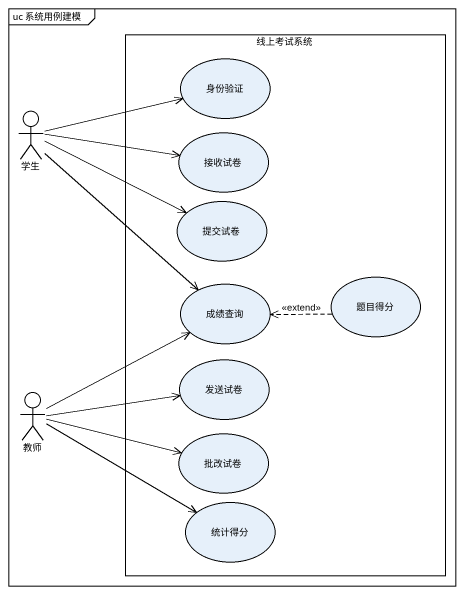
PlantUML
@startuml
mainframe uc 系统用例建模
rectangle 线上考试系统 {
  usecase 身份验证
  usecase 接收试卷
  usecase 提交试卷
  usecase 成绩查询
  usecase 题目得分
  usecase 发送试卷
  usecase 批改试卷
  usecase 统计得分
}
actor 学生
actor 教师
学生 -right-> 身份验证
学生 -right-> 接收试卷
学生 -right-> 提交试卷
学生 --> 成绩查询
题目得分 .left.> 成绩查询 : <<extend>>
教师 -up-> 成绩查询
教师 -right-> 发送试卷
教师 -right-> 批改试卷
教师 -right-> 统计得分
@enduml
